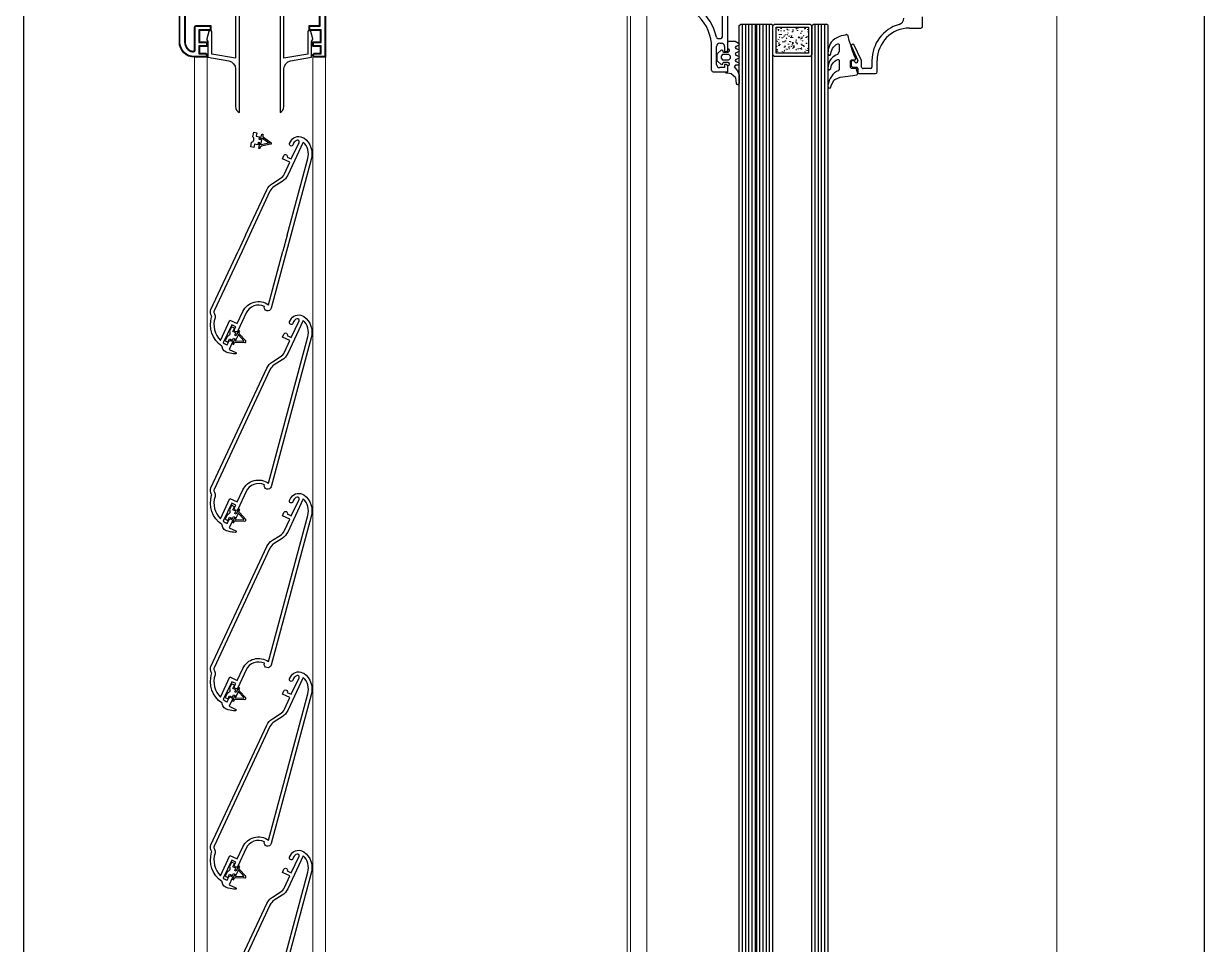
# Model space of a CAD drawing. Header units: millimetres. Extents: x 1251.1 to 1334.1, y 1577.6 to 1641.3.
# Drawn here: x 1311.9611 to 1312.2611, y 1599.1728 to 1599.4068 of the extents above; entities that cross this region are included whole.
import ezdxf

# ---------------------------------------------------------------- set-up
doc = ezdxf.new("R2010")
doc.units = ezdxf.units.MM
doc.linetypes.add('CONTINUA', pattern=[0])
for name, color, linetype in [('GUARNIZIONI', 252, 'Continuous'), ('MONTANTI sezioni - windows structure section', 2, 'Continuous'), ('MURATURA', 140, 'Continuous')]:
    doc.layers.add(name, color=color, linetype=linetype)
for name, color, linetype, lineweight in [('PROIEZIONI - projections', 145, 'Continuous', 13), ('PROIEZIONI finissime - fine lines', 251, 'Continuous', 9), ('SEZIONI medie - small section', 2, 'Continuous', 25), ('TRATTEGGIO - hatch', 252, 'Continuous', 20)]:
    doc.layers.add(name, color=color, linetype=linetype, lineweight=lineweight)
doc.layers.add('VETRATE sezioni - windows sections', color=7, linetype='Continuous', true_color=0x4d79ff)

# ---------------------------------------------------------------- blocks, each defined once
blk = doc.blocks.new('A$C022F2E87')
at = {"layer": 'TRATTEGGIO - hatch'}
h = blk.add_hatch(dxfattribs=at)
h.set_pattern_fill('AR-CONC', color=256, scale=0.02, style=0)
h.set_pattern_definition([(49.99999999999999, (-210.2099313412864, -112.3776738335127), (3.64369337992008, -0.3187817107780617), [0.381, -4.191000000000001]), (355, (-210.2099313412864, -112.3776738335127), (-0.7048565195133398, 3.8211328576436), [0.3048, -3.3528]), (100.451, (-209.9062913412864, -112.4042388335127), (2.938850033319185, 3.502333756405838), [0.3238, -3.5618]), (46.18420000000001, (-210.2099313412864, -111.3616738335127), (5.421580817842599, -0.8408465586545429), [0.5715, -6.2865]), (96.6356, (-209.7581333412864, -111.4317438335127), (4.748084689324743, 4.948511117800985), [0.4857, -5.3427]), (351.1840000000001, (-210.2099313412864, -111.3616738335127), (4.748092116278679, 4.948502357211954), [0.4572, -5.0292]), (21, (-209.7019313412864, -111.6156738335127), (3.032297596707666, -2.04531037033525), [0.381, -4.191000000000001]), (326.0000000000001, (-209.7019313412864, -111.6156738335127), (1.236040566952942, 3.683759322446385), [0.3048, -3.3528]), (71.4514, (-209.4492413412864, -111.7861158335127), (4.268329815402489, 1.638457154321149), [0.3238, -3.5618]), (37.50000000000001, (-210.2099313412864, -112.3776738335127), (0.06177206501183633, 1.691100777463062), [0, -3.31216, 0, -3.4036, 0, -3.3655]), (7.499999999999999, (-210.2099313412864, -112.3776738335127), (1.336393250206115, 2.00361149636239), [0, -1.94056, 0, -3.23596, 0, -1.2827]), (327.5, (-211.3427713412864, -112.3776738335127), (2.711811903337427, -0.1145748798534693), [0, -1.27, 0, -3.9624, 0, -5.2578]), (317.5, (-211.8507713412864, -112.3776738335127), (2.962583627720361, 0.5085298206666603), [0, -1.651, 0, -2.63144, 0, -3.7338])])
h.paths.add_polyline_path([(1, 9), (1.000000000000028, 1), (11, 1), (11, 9)])
at = {"layer": 'MONTANTI sezioni - windows structure section'}
for points in [[(0.5000000000000284, 0), (11.5, 0), (12, 0.5), (12, 9.5), (11.5, 10), (0.5, 10), (0, 9.5), (2.842170943040401e-14, 0.5)], [(1.000000000000028, 1), (11, 1), (11, 9), (1, 9)]]:
    blk.add_lwpolyline(points, close=True, dxfattribs=at)
blk = doc.blocks.new('224066D')
at = {"layer": 'MONTANTI sezioni - windows structure section', "linetype": 'Continuous'}
for p, q in [((-6.559999, 11.11), (-7.179999, 10.73)), ((-5.909999, 11.42), (-6.559999, 11.11)), ((-5.23, 11.66), (-5.909999, 11.42)), ((-4.52, 11.81), (-5.23, 11.66)), ((-3.98, 11.88), (-4.52, 11.81)), ((-3.57, 12.1), (-3.98, 11.88)), ((-3.08, 11.71), (-3.57, 12.1)), ((-2.71, 10.24), (-3.08, 11.71)), ((-9.19, 7.52), (-9.27, 6.92)), ((-9.04, 8.12), (-9.19, 7.52)), ((-8.84, 8.69), (-9.04, 8.12)), ((-8.57, 9.24), (-8.84, 8.69)), ((-8.25, 9.76), (-8.57, 9.24)), ((-8.3, 6.77), (-8.14, 7.29)), ((-7.739999000000001, 10.27), (-8.25, 9.76)), ((-8.14, 7.29), (-7.89, 7.79)), ((-7.89, 7.79), (-7.57, 8.25)), ((-7.179999, 10.73), (-7.739999000000001, 10.27)), ((-7.57, 8.25), (-7.19, 8.65)), ((-7.19, 8.65), (-6.75, 8.98)), ((-6.75, 8.98), (-6.25, 9.23)), ((-6.25, 9.23), (-5.95, 9.24)), ((-5.95, 9.24), (-5.79, 8.98)), ((-5.79, 8.98), (-5.79, 6.86)), ((-2.28, 8.79), (-2.71, 10.24)), ((-1.81, 7.36), (-2.28, 8.79)), ((-1.27, 5.95), (-1.81, 7.36)), ((-9.27, 6.92), (-9.3, 6.31)), ((-9.3, 6.31), (-9.04, 5.69)), ((-9.04, 5.69), (-8.61, 5.71)), ((-8.66, 4.07), (-8.94, 3.53)), ((-8.31, 4.58), (-8.66, 4.07)), ((-8.61, 5.71), (-8.39, 6.22)), ((-8.39, 6.22), (-8.3, 6.77)), ((-7.89, 5.03), (-8.31, 4.58)), ((-7.42, 5.42), (-7.89, 5.03)), ((-7.57, 3.5), (-7.19, 3.87)), ((-6.89, 5.74), (-7.42, 5.42)), ((-7.19, 3.87), (-6.76, 4.18)), ((-6.39, 5.94), (-6.89, 5.74)), ((-6.76, 4.18), (-6.26, 4.38)), ((-5.79, 6.86), (-6.39, 5.94)), ((-6.26, 4.38), (-5.95, 4.39)), ((-5.95, 4.39), (-5.79, 4.12)), ((-5.79, 4.12), (-5.79, 1.32)), ((-2.29, 3.96), (-1.99, 4.26)), ((-2.29, 1.97), (-2.29, 3.96)), ((-1.99, 4.26), (-0.94, 4.26)), ((-0.79, 4.8), (-1.27, 5.95)), ((-0.94, 4.26), (-0.69, 4.53)), ((-0.69, 4.53), (-0.79, 4.8)), ((-9.26, 2.34), (-9.3, 1.73)), ((-9.3, 1.73), (-9.08, 1.25)), ((-9.14, 2.94), (-9.26, 2.34)), ((-8.94, 3.53), (-9.14, 2.94)), ((-9.08, 1.25), (-8.95, 1.21)), ((-8.95, 1.21), (-8.43, 1.59)), ((-8.43, 1.59), (-8.33, 2.11)), ((-8.33, 2.11), (-8.15, 2.61)), ((-8.15, 2.61), (-7.89, 3.08)), ((-7.89, 3.08), (-7.57, 3.5)), ((-7.24, 0.25), (-7.77, -0.25)), ((-6.66, 0.68), (-7.24, 0.25)), ((-6.16, 0.88), (-6.66, 0.68)), ((-5.79, 1.32), (-6.16, 0.88)), ((-2.01, 1.67), (-2.29, 1.97)), ((-0.71, 1.67), (-2.01, 1.67)), ((-0.49, 1.45), (-0.71, 1.67)), ((-0.09, -0.04), (-0.49, 1.45)), ((-9.16, -2.77), (-9.3, -3.48)), ((-9.3, -3.48), (-9.3, -4.01)), ((-8.93, -2.08), (-9.16, -2.77)), ((-8.61, -1.42), (-8.93, -2.08)), ((-8.23, -0.81), (-8.61, -1.42)), ((-8.33, -3.69), (-7.49, -2.02)), ((-7.77, -0.25), (-8.23, -0.81)), ((-7.49, -2.02), (-7.21, -1.76)), ((-7.21, -1.76), (-5.5, -1.03)), ((-5.5, -1.03), (-1.62, -0.55)), ((-1.62, -0.55), (-0.39, -0.34)), ((-0.39, -0.34), (-0.09, -0.04)), ((-9.3, -4.01), (-9.16, -4.35)), ((-9.16, -4.35), (-8.8, -4.47)), ((-8.8, -4.47), (-8.47, -4.29)), ((-8.47, -4.29), (-8.33, -3.69))]:
    blk.add_line(p, q, dxfattribs=at)
blk = doc.blocks.new('224063')
at = {"layer": 'MONTANTI sezioni - windows structure section', "linetype": 'Continuous'}
for p, q in [((-4.740037492056161, 5.950427482897801), (-4.31003749205616, 6.380427482897801)), ((-4.740037492056161, 3.320427482897804), (-4.740037492056161, 5.950427482897801)), ((-4.31003749205616, 6.380427482897801), (-4.090037492056161, 6.320427482897806)), ((-4.090037492056161, 6.320427482897806), (-3.89003749205616, 5.950427482897801)), ((-3.89003749205616, 5.950427482897801), (-3.79003749205616, 5.050427482897803)), ((-3.79003749205616, 5.050427482897803), (-3.660037492056161, 4.220427482897803)), ((-3.660037492056161, 4.220427482897803), (-2.29003749205616, 3.000427482897805)), ((-4.260037492056161, 2.070427482897806), (-4.740037492056161, 3.320427482897804)), ((-4.740037492056161, -0.09957251710219417), (-4.46003749205616, 0.3104274828978042)), ((-4.46003749205616, 0.3104274828978042), (-3.64003749205616, 0.3104274828978042)), ((-3.14003749205616, 0.8304274828978038), (-4.260037492056161, 2.070427482897806)), ((-3.64003749205616, 0.3104274828978042), (-3.14003749205616, 0.8304274828978038)), ((-2.29003749205616, 3.000427482897805), (-1.79003749205616, 2.900427482897804)), ((-1.79003749205616, 2.900427482897804), (-0.7400374920561612, 2.810427482897804)), ((-1.240037492056161, 0.5104274828978035), (-1.72003749205616, 0.1704274828978036)), ((-1.72003749205616, 0.1704274828978036), (-1.72003749205616, -0.1395725171021951)), ((-0.3400374920561609, 2.410427482897806), (-1.240037492056161, 2.410427482897806)), ((-1.240037492056161, 2.410427482897806), (-1.240037492056161, 0.5104274828978035)), ((-0.7400374920561612, 2.810427482897804), (-0.3400374920561609, 2.410427482897806)), ((0.3599625079438402, -0.08957251710219438), (0.5899625079438406, 0.2104274828978063)), ((0.5899625079438406, 0.2104274828978063), (0.8699625079438382, 0.1304274828978063)), ((0.8699625079438382, 0.1304274828978063), (1.909962507943839, -0.9095725171021947)), ((-4.54003749205616, -0.4295725171021942), (-4.740037492056161, -0.09957251710219417)), ((-4.740037492056161, -2.089572517102194), (-4.54003749205616, -1.739572517102195)), ((-4.54003749205616, -2.429572517102194), (-4.740037492056161, -2.089572517102194)), ((-3.740037492056161, -0.7395725171021947), (-4.54003749205616, -0.4295725171021942)), ((-4.54003749205616, -1.739572517102195), (-3.740037492056161, -1.429572517102194)), ((-3.740037492056161, -2.739572517102195), (-4.54003749205616, -2.429572517102194)), ((-4.54003749205616, -3.739572517102195), (-3.740037492056161, -3.429572517102194)), ((-3.54003749205616, -1.089572517102194), (-3.740037492056161, -0.7395725171021947)), ((-3.740037492056161, -1.429572517102194), (-3.54003749205616, -1.089572517102194)), ((-3.54003749205616, -3.089572517102194), (-3.740037492056161, -2.739572517102195)), ((-3.740037492056161, -3.429572517102194), (-3.54003749205616, -3.089572517102194)), ((-1.54003749205616, -1.289572517102194), (-2.04003749205616, -1.789572517102194)), ((-2.04003749205616, -1.789572517102194), (-2.04003749205616, -2.389572517102195)), ((-2.04003749205616, -2.389572517102195), (-1.54003749205616, -2.889572517102195)), ((-1.72003749205616, -0.1395725171021951), (-1.240037492056161, -0.4895725171021947)), ((0.3599625079438402, -1.289572517102194), (-1.54003749205616, -1.289572517102194)), ((-1.54003749205616, -2.889572517102195), (0.3599625079438402, -2.889572517102195)), ((-1.240037492056161, -0.4895725171021947), (0.0599625079438395, -0.4895725171021947)), ((0.0599625079438395, -0.4895725171021947), (0.3599625079438402, -0.189572517102194)), ((0.3599625079438402, -0.189572517102194), (0.3599625079438402, -0.08957251710219438)), ((0.8599625079438402, -1.789572517102194), (0.3599625079438402, -1.289572517102194)), ((0.3599625079438402, -2.889572517102195), (0.8599625079438402, -2.389572517102195)), ((0.8599625079438402, -2.389572517102195), (0.8599625079438402, -1.789572517102194)), ((1.909962507943839, -3.259572517102194), (0.8699625079438382, -4.299572517102195)), ((1.909962507943839, -0.9095725171021947), (2.05996250794384, -1.269572517102194)), ((2.05996250794384, -2.909572517102195), (1.909962507943839, -3.259572517102194)), ((2.05996250794384, -1.269572517102194), (2.05996250794384, -2.909572517102195)), ((-4.740037492056161, -4.089572517102194), (-4.54003749205616, -3.739572517102195)), ((-4.54003749205616, -4.429572517102194), (-4.740037492056161, -4.089572517102194)), ((-4.740037492056161, -6.089572517102194), (-4.54003749205616, -5.739572517102195)), ((-4.54003749205616, -6.429572517102194), (-4.740037492056161, -6.089572517102194)), ((-3.740037492056161, -4.739572517102195), (-4.54003749205616, -4.429572517102194)), ((-4.54003749205616, -5.739572517102195), (-3.740037492056161, -5.429572517102194)), ((-3.54003749205616, -7.089572517102194), (-4.54003749205616, -6.429572517102194)), ((-3.54003749205616, -5.089572517102194), (-3.740037492056161, -4.739572517102195)), ((-3.740037492056161, -5.429572517102194), (-3.54003749205616, -5.089572517102194)), ((-1.54003749205616, -7.089572517102194), (-3.54003749205616, -7.089572517102194)), ((-1.240037492056161, -3.689572517102194), (-1.72003749205616, -4.029572517102196)), ((-1.72003749205616, -4.029572517102196), (-1.72003749205616, -4.339572517102194)), ((-1.72003749205616, -4.339572517102194), (-1.240037492056161, -4.689572517102194)), ((-1.240037492056161, -6.789572517102194), (-1.54003749205616, -7.089572517102194)), ((0.0599625079438395, -3.689572517102194), (-1.240037492056161, -3.689572517102194)), ((-1.240037492056161, -4.689572517102194), (-1.240037492056161, -6.789572517102194)), ((0.2699625079438404, -3.779572517102196), (0.0599625079438395, -3.689572517102194)), ((0.4299625079438405, -4.279572517102196), (0.2699625079438404, -3.779572517102196)), ((0.6899625079438385, -4.389572517102195), (0.4299625079438405, -4.279572517102196)), ((0.8699625079438382, -4.299572517102195), (0.6899625079438385, -4.389572517102195))]:
    blk.add_line(p, q, dxfattribs=at)

msp = doc.modelspace()

# ---------------------------------------------------------------- linework, layer by layer
at = {"layer": 'GUARNIZIONI', "linetype": 'Continuous'}
for points in [[(1312.01936849753, 1599.378032805774), (1312.019619466338, 1599.379230520417), (1312.020426565493, 1599.379061401074), (1312.020240534216, 1599.378173592004), (1312.021047633371, 1599.378004472661), (1312.020920793864, 1599.377399148295), (1312.021324343441, 1599.377314588623), (1312.021620302291, 1599.378727012144), (1312.021943141953, 1599.378659364407), (1312.021874712949, 1599.378332796253, 0.3009658391327276), (1312.022042745556, 1599.377909807333), (1312.023963811247, 1599.376572914698, -0.6618855611956832), (1312.023870406142, 1599.376127151485), (1312.021574241699, 1599.375673936134, 0.3009658391327233), (1312.021250533915, 1599.375353986364), (1312.021182104911, 1599.37502741821), (1312.020859265249, 1599.375095065948), (1312.021155224098, 1599.376507489468), (1312.020751674521, 1599.37659204914), (1312.020624835014, 1599.375986724774), (1312.019817735859, 1599.376155844116), (1312.019631704582, 1599.375268035046), (1312.018824605427, 1599.375437154389), (1312.019075574236, 1599.376634869031, 0.577350269189633)], [(1312.021847516466, 1599.377643806932), (1312.023456481932, 1599.376524108583, -0.6618855611956839), (1312.023425346898, 1599.376375520845), (1312.021502221981, 1599.375995935778, -0.5373193820339509), (1312.021405543707, 1599.376093749601), (1312.021719703156, 1599.377593033017, -0.5373193822448653)], [(1312.012818003439, 1599.327309908069), (1312.012300834418, 1599.326200835524), (1312.013048200679, 1599.325852332913), (1312.013431553551, 1599.3266744358), (1312.014178919812, 1599.326325933189), (1312.01444029677, 1599.326886457885), (1312.014813979901, 1599.326712206579), (1312.014204100332, 1599.325404315622), (1312.014503046836, 1599.325264914578), (1312.014644057831, 1599.325567313631, -0.3009658391327276), (1312.015032130502, 1599.32580512487), (1312.017371169517, 1599.325723443828, 0.6618855611956832), (1312.017563648523, 1599.32613621639), (1312.015997571918, 1599.327875520668, -0.3009658391327233), (1312.015930297591, 1599.328325663699), (1312.016071308585, 1599.328628062753), (1312.015772362081, 1599.328767463797), (1312.015162482512, 1599.32745957284), (1312.014788799381, 1599.327633824146), (1312.01505017634, 1599.328194348841), (1312.014302810079, 1599.328542851452), (1312.014686162951, 1599.329364954339), (1312.01393879669, 1599.32971345695), (1312.013421627668, 1599.328604384405, -0.577350269189633)], [(1312.015035343743, 1599.326135064692), (1312.016994377742, 1599.326066653718, 0.6618855611956839), (1312.017058537411, 1599.326204244572), (1312.015746888782, 1599.327660977953, 0.5373193820339509), (1312.015610870396, 1599.327640649868), (1312.014963485026, 1599.326252327462, 0.5373193822448653)], [(1312.012818003439, 1599.281955399435), (1312.012300834418, 1599.280846326889), (1312.013048200679, 1599.280497824278), (1312.013431553551, 1599.281319927165), (1312.014178919812, 1599.280971424554), (1312.01444029677, 1599.28153194925), (1312.014813979901, 1599.281357697945), (1312.014204100332, 1599.280049806988), (1312.014503046836, 1599.279910405944), (1312.014644057831, 1599.280212804997, -0.3009658391327276), (1312.015032130502, 1599.280450616236), (1312.017371169517, 1599.280368935193, 0.6618855611956832), (1312.017563648523, 1599.280781707756), (1312.015997571918, 1599.282521012033, -0.3009658391327233), (1312.015930297591, 1599.282971155065), (1312.016071308585, 1599.283273554118), (1312.015772362081, 1599.283412955162), (1312.015162482512, 1599.282105064206), (1312.014788799381, 1599.282279315511), (1312.01505017634, 1599.282839840207), (1312.014302810079, 1599.283188342818), (1312.014686162951, 1599.284010445705), (1312.01393879669, 1599.284358948315), (1312.013421627668, 1599.28324987577, -0.577350269189633)], [(1312.015035343743, 1599.280780556058), (1312.016994377742, 1599.280712145083, 0.6618855611956839), (1312.017058537411, 1599.280849735938), (1312.015746888782, 1599.282306469318, 0.5373193820339509), (1312.015610870396, 1599.282286141234), (1312.014963485026, 1599.280897818827, 0.5373193822448653)], [(1312.012818003439, 1599.2366008908), (1312.012300834418, 1599.235491818255), (1312.013048200679, 1599.235143315643), (1312.013431553551, 1599.235965418531), (1312.014178919812, 1599.23561691592), (1312.01444029677, 1599.236177440615), (1312.014813979901, 1599.23600318931), (1312.014204100332, 1599.234695298353), (1312.014503046836, 1599.234555897309), (1312.014644057831, 1599.234858296362, -0.3009658391327276), (1312.015032130502, 1599.235096107601), (1312.017371169517, 1599.235014426559, 0.6618855611956832), (1312.017563648523, 1599.235427199121), (1312.015997571918, 1599.237166503399, -0.3009658391327233), (1312.015930297591, 1599.23761664643), (1312.016071308585, 1599.237919045483), (1312.015772362081, 1599.238058446527), (1312.015162482512, 1599.236750555571), (1312.014788799381, 1599.236924806876), (1312.01505017634, 1599.237485331572), (1312.014302810079, 1599.237833834183), (1312.014686162951, 1599.23865593707), (1312.01393879669, 1599.239004439681), (1312.013421627668, 1599.237895367136, -0.577350269189633)], [(1312.015035343743, 1599.235426047423), (1312.016994377742, 1599.235357636449, 0.6618855611956839), (1312.017058537411, 1599.235495227303), (1312.015746888782, 1599.236951960683, 0.5373193820339509), (1312.015610870396, 1599.236931632599), (1312.014963485026, 1599.235543310193, 0.5373193822448653)], [(1312.012818003439, 1599.191246382165), (1312.012300834418, 1599.19013730962), (1312.013048200679, 1599.189788807009), (1312.013431553551, 1599.190610909896), (1312.014178919812, 1599.190262407285), (1312.01444029677, 1599.190822931981), (1312.014813979901, 1599.190648680675), (1312.014204100332, 1599.189340789719), (1312.014503046836, 1599.189201388674), (1312.014644057831, 1599.189503787728, -0.3009658391327276), (1312.015032130502, 1599.189741598967), (1312.017371169517, 1599.189659917924, 0.6618855611956832), (1312.017563648523, 1599.190072690487), (1312.015997571918, 1599.191811994764, -0.3009658391327233), (1312.015930297591, 1599.192262137796), (1312.016071308585, 1599.192564536849), (1312.015772362081, 1599.192703937893), (1312.015162482512, 1599.191396046936), (1312.014788799381, 1599.191570298242), (1312.01505017634, 1599.192130822937), (1312.014302810079, 1599.192479325548), (1312.014686162951, 1599.193301428435), (1312.01393879669, 1599.193649931046), (1312.013421627668, 1599.192540858501, -0.577350269189633)], [(1312.015035343743, 1599.190071538788), (1312.016994377742, 1599.190003127814, 0.6618855611956839), (1312.017058537411, 1599.190140718669), (1312.015746888782, 1599.191597452049, 0.5373193820339509), (1312.015610870396, 1599.191577123965), (1312.014963485026, 1599.190188801558, 0.5373193822448653)]]:
    msp.add_lwpolyline(points, format="xyb", close=True, dxfattribs=at)
at = {"layer": 'MONTANTI sezioni - windows structure section'}
for p, q in [((1312.138660889318, 1599.403440901277), (1312.138660750905, 1599.414078564922)), ((1312.140062526942, 1599.400142391558), (1312.140062526942, 1599.412676738559)), ((1312.189540204184, 1599.406074321093), (1312.189540204184, 1599.408548215966)), ((1312.186241694465, 1599.405662001086), (1312.18912789047, 1599.405662007378)), ((1312.137543623335, 1599.403028587562), (1312.138248569312, 1599.403028587562)), ((1312.135939389793, 1599.394947248819), (1312.135939389793, 1599.400719691154)), ((1312.137176356105, 1599.396431568124), (1312.137176356105, 1599.400967018988)), ((1312.138000983535, 1599.401791646417), (1312.138413272082, 1599.401791646417)), ((1312.139237899512, 1599.400967018988), (1312.139237899512, 1599.399730077843)), ((1312.139237899512, 1599.399730077843), (1312.139650213227, 1599.399730077843)), ((1312.171437055141, 1599.400952328555), (1312.173088952396, 1599.397409724788)), ((1312.173921356004, 1599.397575817963), (1312.172184424085, 1599.401300822226)), ((1312.139237899512, 1599.396431568124), (1312.139237899512, 1599.395606940695)), ((1312.139650213227, 1599.396431568124), (1312.139237899512, 1599.396431568124)), ((1312.139941782239, 1599.396139999112), (1312.139650213227, 1599.396431568124)), ((1312.171398425898, 1599.397003438242), (1312.171398425898, 1599.396178810812)), ((1312.172441138693, 1599.396956126859), (1312.172102283458, 1599.397294982087)), ((1312.174037218575, 1599.395766497097), (1312.174037243742, 1599.397053039705)), ((1312.17667601125, 1599.397415726789), (1312.176676036418, 1599.395766497097)), ((1312.177995420168, 1599.394529555953), (1312.177995420168, 1599.397415726789)), ((1312.136351703508, 1599.394534935105), (1312.139650213227, 1599.394534935105)), ((1312.139237899512, 1599.395606940695), (1312.138000958367, 1599.395606940695)), ((1312.140062526942, 1599.394947248819), (1312.140062526942, 1599.395848430099)), ((1312.171810739613, 1599.395766497097), (1312.172635367043, 1599.395766497097)), ((1312.173047680757, 1599.395354183382), (1312.17304765559, 1599.394529568537)), ((1312.173459767313, 1599.394117242238), (1312.177583106454, 1599.394117242238)), ((1312.176263722703, 1599.395354183382), (1312.174449532289, 1599.395354183382))]:
    msp.add_line(p, q, dxfattribs=at)
for centre, radius, start, end in [((1312.124806919492, 1599.400719691154), 0.01261679983139243, 12.05532837031925, 90), ((1312.124806919492, 1599.400719691154), 0.01113247030121754, 0, 90), ((1312.183108120301, 1599.408183987489), 0.001649254859439636, 286.2246704101373, 0), ((1312.186241694465, 1599.397415726789), 0.009565680073146704, 106.2250060997319, 180), ((1312.186241694465, 1599.397415726789), 0.008246275872236572, 90, 180), ((1312.18912789047, 1599.406074321093), 0.0004123137643375548, 270.0000076302366, 0), ((1312.137548694208, 1599.403440901277), 0.000412313714859909, 192.0556030297346, 270), ((1312.138248569312, 1599.403440901277), 0.0004123200067671978, 270, 0), ((1312.138000983535, 1599.400967018988), 0.0008246274297198181, 90, 180), ((1312.138413272082, 1599.400967018988), 0.0008246274297198181, 0, 90), ((1312.139650213227, 1599.400142391558), 0.000412313714859909, 270, 7.630236629714561e-06), ((1312.171810739613, 1599.40112657539), 0.0004123137643375548, 24.99934386992856, 204.9993591297971), ((1312.138000983535, 1599.396431568124), 0.0008246274297198181, 180, 270), ((1312.139650213227, 1599.395848430099), 0.000412334165620166, 7.630236629714561e-06, 45.00094603973869), ((1312.171810739613, 1599.397003438242), 0.0004123137643375548, 45.00000000045934, 180), ((1312.171810739613, 1599.396178810812), 0.0004123137643375548, 180, 270.0000076302366), ((1312.172725057357, 1599.397240045515), 0.0004015145589657843, 225.0000000004593, 24.99914551012717), ((1312.172800302598, 1599.397053064873), 0.001236941243535019, 0, 24.9994659396284), ((1312.136351703508, 1599.394947198484), 0.000412313714859909, 180, 270), ((1312.139650213227, 1599.394947198484), 0.000412313714859909, 270, 7.630236629714561e-06), ((1312.172635367043, 1599.395354183382), 0.0004123137643375548, 0, 90), ((1312.173459969305, 1599.394529555953), 0.0004123137643375548, 180, 270.0000076302366), ((1312.174449532289, 1599.395766497097), 0.000412313714859909, 180, 270.0000076302366), ((1312.176263722703, 1599.395766497097), 0.000412313714859909, 270.0000076302366, 0), ((1312.177583106454, 1599.394529555953), 0.0004123137643375548, 270.0000076302366, 0)]:
    msp.add_arc(centre, radius, start, end, dxfattribs=at)
at = {"layer": 'MURATURA', "linetype": 'ByBlock'}
for p, q in [((1312.261134673015, 1597.221841434006), (1312.261134673015, 1604.121841434006)), ((1312.261134673015, 1597.221841434006), (1312.261134673015, 1603.821841434006)), ((1311.961134673013, 1600.521841434006), (1311.961134673013, 1597.521841434006)), ((1312.261134673015, 1597.521841434006), (1312.261134673015, 1600.521841434006))]:
    msp.add_line(p, q, dxfattribs=at)
at = {"layer": 'PROIEZIONI - projections'}
msp.add_line((1312.223644003807, 1599.501225760035), (1312.223644003807, 1598.212013790275), dxfattribs=at)
at = {"layer": 'PROIEZIONI finissime - fine lines'}
for p, q in [((1312.11532370405, 1599.453078072003), (1312.11532370405, 1598.212013790275)), ((1312.11449907662, 1599.448954934855), (1312.11449907662, 1598.212013790275)), ((1312.119446841199, 1599.448954934855), (1312.119446841199, 1598.212569334612)), ((1312.037808725656, 1599.441945601702), (1312.037808725656, 1598.262728377203)), ((1312.004576240239, 1599.398240347927), (1312.004576240239, 1598.262728157881)), ((1312.007792287215, 1599.398776355756), (1312.007792287215, 1598.262398526231)), ((1312.034592678681, 1599.398776355756), (1312.034592678681, 1598.258316691567))]:
    msp.add_line(p, q, dxfattribs=at)
at = {"layer": 'SEZIONI medie - small section'}
for p, q in [((1312.017542069892, 1599.353050260464), (1312.015619419464, 1599.348927123315)), ((1312.018542933159, 1599.353050260464), (1312.016620282731, 1599.348927123315)), ((1312.028093804307, 1599.353050260464), (1312.026989013038, 1599.348927123315)), ((1312.029032893156, 1599.353050260464), (1312.027928101887, 1599.348927123315)), ((1312.015758978712, 1599.328179479501), (1312.015892623411, 1599.328179479501)), ((1312.015758978712, 1599.328179479501), (1312.015892623411, 1599.328179479501))]:
    msp.add_line(p, q, dxfattribs=at)
for points in [[(1312.002184820692, 1599.414732896521), (1312.002184820692, 1599.402116096847, 0.3539972922353375), (1312.004078027833, 1599.399777150108, 0.4771078284050197), (1312.004576240239, 1599.400180416787), (1312.004576240239, 1599.405909383024, -0.4142135623730951), (1312.004988553953, 1599.406321696738), (1312.008699377387, 1599.406321696738), (1312.008699377387, 1599.405084755594), (1312.005813181383, 1599.405084755594), (1312.005813181383, 1599.40219855959), (1312.007792287215, 1599.40219855959), (1312.007792287215, 1599.400961618445), (1312.005813181383, 1599.400961618445), (1312.005813181383, 1599.399312363586), (1312.007256279385, 1599.399312363586, -1), (1312.007256279385, 1599.398240347927), (1312.004576240239, 1599.398240347927, -0.4142135623730951), (1312.000700491319, 1599.402116096847), (1312.000700491319, 1599.456376581722, -0.414213562373093)], [(1312.002019895207, 1599.414897822007), (1312.002019895207, 1599.402116096847, 0.3539972922353389), (1312.004043668357, 1599.399615843437, 0.4771078284050434), (1312.004741165725, 1599.400180416787), (1312.004741165725, 1599.405909383024, -0.4142135623730618), (1312.004988553953, 1599.406156771252), (1312.008534451901, 1599.406156771252), (1312.008534451901, 1599.405249681079), (1312.005648255897, 1599.405249681079), (1312.005648255897, 1599.402033634104), (1312.007627361729, 1599.402033634104), (1312.007627361729, 1599.401126543931), (1312.005648255897, 1599.401126543931), (1312.005648255897, 1599.3991474381), (1312.007256279385, 1599.3991474381, -0.9999995504886436), (1312.007256279385, 1599.398405273413), (1312.004576240239, 1599.398405273413, -0.4142135623730928), (1312.000865416805, 1599.402116096847), (1312.000865416805, 1599.456376581722, -0.4142135623730924)], [(1312.037808725656, 1599.441945601702), (1312.037808725656, 1599.398240347927), (1312.03512868651, 1599.398240347927, -1), (1312.03512868651, 1599.399312363586), (1312.036571784512, 1599.399312363586), (1312.036571784512, 1599.400961618445), (1312.034592678681, 1599.400961618445), (1312.034592678681, 1599.40219855959), (1312.036571784512, 1599.40219855959), (1312.036571784512, 1599.405084755594), (1312.033685588508, 1599.405084755594), (1312.033685588508, 1599.406321696738), (1312.036324396283, 1599.406321696738), (1312.036324396283, 1599.414732896521)], [(1312.03764380017, 1599.441945601702), (1312.03764380017, 1599.398405273413), (1312.03512868651, 1599.398405273413, -0.9999995504886436), (1312.03512868651, 1599.3991474381), (1312.036736709998, 1599.3991474381), (1312.036736709998, 1599.401126543931), (1312.034757604166, 1599.401126543931), (1312.034757604166, 1599.402033634104), (1312.036736709998, 1599.402033634104), (1312.036736709998, 1599.405249681079), (1312.033850513994, 1599.405249681079), (1312.033850513994, 1599.406156771252), (1312.036489321769, 1599.406156771252), (1312.036489321769, 1599.414897822007)]]:
    msp.add_lwpolyline(points, format="xyb", dxfattribs=at)
at = {"layer": 'SEZIONI medie - small section', "linetype": 'CONTINUA'}
for points in [[(1312.014980595102, 1599.413908269092), (1312.014980595102, 1599.398001961536), (1312.008919583494, 1599.399070681413), (1312.008919583494, 1599.404754904622, 0.4142135623730951), (1312.008672195265, 1599.405002292851), (1312.008391185249, 1599.405002292851, 0.3394542588633729), (1312.00815222657, 1599.404818933407), (1312.007655460227, 1599.402964976175, 0.1989123673796624), (1312.007696650541, 1599.402652104676), (1312.007930030578, 1599.402247878594), (1312.007930030578, 1599.398240347927), (1312.013277014154, 1599.397297530457, -0.3639702342662028), (1312.014980595102, 1599.395267281742), (1312.014980595102, 1599.385733248668, 0.298216626698608), (1312.015970148018, 1599.384221681622), (1312.015970148018, 1599.412423939718, -0.414213562373095)], [(1312.026277990889, 1599.412423939718), (1312.026277990889, 1599.384221681622, 0.2982166266985835), (1312.027267543805, 1599.385733248668), (1312.027267543805, 1599.395267281742, -0.3639702342662082), (1312.028971124753, 1599.397297530457), (1312.034318108329, 1599.398240347927), (1312.034318108329, 1599.402247878594), (1312.034551488366, 1599.402652104676, 0.1989123673796624), (1312.034592678681, 1599.402964976175), (1312.034095912337, 1599.404818933407, 0.3394542588633627), (1312.033856953658, 1599.405002292851), (1312.033575943642, 1599.405002292851, 0.4142135623730951), (1312.033328555414, 1599.404754904622), (1312.033328555414, 1599.399070681413), (1312.027267543805, 1599.398001961536), (1312.027267543805, 1599.413908269092)], [(1312.017542069892, 1599.353050260464), (1312.022910750658, 1599.364563433521, -0.1444056863289201), (1312.024331101812, 1599.36617257586), (1312.026329860292, 1599.367427944223, 0.1444056863289167), (1312.027410562256, 1599.368652291655), (1312.028769722439, 1599.371567020072), (1312.026901306787, 1599.3724382766), (1312.027284659659, 1599.373260379487, -1), (1312.028106762546, 1599.372877026615), (1312.029153075311, 1599.372389122959), (1312.031102747794, 1599.376570209091, 0.6482315195102419), (1312.030609821831, 1599.377139154894, 0.2134217652835182), (1312.029744724817, 1599.376389648041), (1312.02953562325, 1599.375941228284, -1), (1312.028713520363, 1599.376324581157), (1312.02892262193, 1599.376773000913, -0.4142135623730951), (1312.031991054771, 1599.377889819133), (1312.03232054704, 1599.377736174365, -0.3233211864093498), (1312.034177026825, 1599.372248428676), (1312.029032893156, 1599.353050260464)], [(1312.028093804307, 1599.353050260464), (1312.033305459955, 1599.372500424136, 0.2922294211221058), (1312.032163964473, 1599.376699637401), (1312.028232665144, 1599.368268938783, -0.1444056863289138), (1312.02681231399, 1599.366659796444), (1312.02481355551, 1599.365404428081, 0.1444056863289175), (1312.023732853545, 1599.364180080649), (1312.018542933159, 1599.353050260464)], [(1312.027928101887, 1599.348927123315), (1312.024049810776, 1599.334453143845, -0.9958390490545712), (1312.022295519794, 1599.334915373501, 0.4154932538441602), (1312.017679176281, 1599.333246568347), (1312.015553310354, 1599.328687634155, -1.000000000000155), (1312.014731207467, 1599.329070987027), (1312.015044859817, 1599.329743616662), (1312.013998547051, 1599.330231520317), (1312.011875022988, 1599.325677608268, 0.05175002536927654), (1312.012885168858, 1599.325112144456), (1312.013302346762, 1599.326006785357, -0.9999999999999999), (1312.014124449649, 1599.325623432485), (1312.013357743905, 1599.323979226711), (1312.0150157265, 1599.32320609673, -0.8122646582120042), (1312.014930549723, 1599.322842128619, -0.06152453448091766), (1312.013130430537, 1599.323107441808, -0.3716562988314013), (1312.011617315834, 1599.324640842445, 0.2338052329903534), (1312.011507093696, 1599.324830512198, -0.3369724069887833), (1312.00890906659, 1599.332275738147, 0.2369591639943581), (1312.008875662135, 1599.332495228198, -0.2694241451046984), (1312.008726694393, 1599.3341456267), (1312.015619419464, 1599.348927123315)], [(1312.016620282731, 1599.348927123315), (1312.00954879728, 1599.333762273828, 0.2694241451047089), (1312.009615832764, 1599.333019594502, -0.2369591639942834), (1312.009771720222, 1599.3319953076, 0.2831546144416031), (1312.011155401305, 1599.326280732791), (1312.013559797036, 1599.331436976076), (1312.015428212689, 1599.330565719549), (1312.016857073394, 1599.333629921219, -0.4684286241493886), (1312.023349812135, 1599.33534544065), (1312.026989013038, 1599.348927123315)], [(1312.008726694393, 1599.152727592162), (1312.022910750658, 1599.183145398983, -0.1444056863289201), (1312.024331101812, 1599.184754541322), (1312.026329860292, 1599.186009909684, 0.1444056863289167), (1312.027410562256, 1599.187234257116), (1312.028769722439, 1599.190148985534), (1312.026901306787, 1599.191020242061), (1312.027284659659, 1599.191842344948, -1), (1312.028106762546, 1599.191458992076), (1312.029153075311, 1599.190971088421), (1312.031102747794, 1599.195152174553, 0.6482315195102419), (1312.030609821831, 1599.195721120356, 0.2134217652835182), (1312.029744724817, 1599.194971613503), (1312.02953562325, 1599.194523193746, -1), (1312.028713520363, 1599.194906546618), (1312.02892262193, 1599.195354966375, -0.4142135623731011), (1312.031991054771, 1599.196471784595), (1312.03232054704, 1599.196318139826, -0.3233211864093498), (1312.034177026825, 1599.190830394137), (1312.024049810776, 1599.153035109307, -0.9958390490545712)]]:
    msp.add_lwpolyline(points, format="xyb", dxfattribs=at)
for points in [[(1312.02892262193, 1599.331418492279, -0.4142135623731011), (1312.031991054771, 1599.332535310499), (1312.03232054704, 1599.33238166573, -0.3233211864093498), (1312.034177026825, 1599.326893920041), (1312.024049810776, 1599.28909863521, -0.9958390490545712), (1312.022295519794, 1599.289560864866, 0.4154932538441602), (1312.017679176281, 1599.287892059712), (1312.015553310354, 1599.283333125521, -1.000000000000155), (1312.014731207467, 1599.283716478393), (1312.015044859817, 1599.284389108027), (1312.013998547051, 1599.284877011683), (1312.011875022988, 1599.280323099634, 0.05175002536927654), (1312.012885168858, 1599.279757635821), (1312.013302346762, 1599.280652276723, -0.9999999999999999), (1312.014124449649, 1599.280268923851), (1312.013357743905, 1599.278624718077), (1312.0150157265, 1599.277851588095, -0.8122646582120042), (1312.014930549723, 1599.277487619984, -0.06152453448091766), (1312.013130430537, 1599.277752933174, -0.3716562988314013), (1312.011617315834, 1599.27928633381, 0.2338052329903534), (1312.011507093696, 1599.279476003564, -0.3369724069887833), (1312.00890906659, 1599.286921229513, 0.2369591639943581), (1312.008875662135, 1599.287140719563, -0.2694241451046984), (1312.008726694393, 1599.288791118066), (1312.022910750658, 1599.319208924886, -0.1444056863289201), (1312.024331101812, 1599.320818067225), (1312.026329860292, 1599.322073435588, 0.1444056863289167), (1312.027410562256, 1599.32329778302), (1312.028769722439, 1599.326212511438), (1312.026901306787, 1599.327083767965), (1312.027284659659, 1599.327905870852, -1), (1312.028106762546, 1599.32752251798), (1312.029153075311, 1599.327034614325), (1312.031102747794, 1599.331215700457, 0.6482315195102419), (1312.030609821831, 1599.33178464626, 0.2134217652835182), (1312.029744724817, 1599.331035139406), (1312.02953562325, 1599.33058671965, -1), (1312.028713520363, 1599.330970072522)], [(1312.033305459955, 1599.327145915502, 0.2922294211221113), (1312.032163964473, 1599.331345128767), (1312.028232665144, 1599.322914430148, -0.1444056863289138), (1312.02681231399, 1599.321305287809), (1312.02481355551, 1599.320049919446, 0.1444056863289175), (1312.023732853545, 1599.318825572014), (1312.00954879728, 1599.288407765194, 0.2694241451047089), (1312.009615832764, 1599.287665085868, -0.2369591639942834), (1312.009771720222, 1599.286640798965, 0.2831546144416031), (1312.011155401305, 1599.280926224157), (1312.013559797036, 1599.286082467442), (1312.015428212689, 1599.285211210914), (1312.016857073394, 1599.288275412584, -0.4684286241493886), (1312.023349812135, 1599.289990932015)], [(1312.02892262193, 1599.286063983644, -0.4142135623731011), (1312.031991054771, 1599.287180801864), (1312.03232054704, 1599.287027157096, -0.3233211864093498), (1312.034177026825, 1599.281539411407), (1312.024049810776, 1599.243744126576, -0.9958390490545712), (1312.022295519794, 1599.244206356232, 0.4154932538441602), (1312.017679176281, 1599.242537551078), (1312.015553310354, 1599.237978616886, -1.000000000000155), (1312.014731207467, 1599.238361969758), (1312.015044859817, 1599.239034599393), (1312.013998547051, 1599.239522503048), (1312.011875022988, 1599.234968590999, 0.05175002536927654), (1312.012885168858, 1599.234403127186), (1312.013302346762, 1599.235297768088, -0.9999999999999999), (1312.014124449649, 1599.234914415216), (1312.013357743905, 1599.233270209442), (1312.0150157265, 1599.232497079461, -0.8122646582120042), (1312.014930549723, 1599.232133111349, -0.06152453448091766), (1312.013130430537, 1599.232398424539, -0.3716562988314013), (1312.011617315834, 1599.233931825175, 0.2338052329903534), (1312.011507093696, 1599.234121494929, -0.3369724069887833), (1312.00890906659, 1599.241566720878, 0.2369591639943581), (1312.008875662135, 1599.241786210929, -0.2694241451046984), (1312.008726694393, 1599.243436609431), (1312.022910750658, 1599.273854416252, -0.1444056863289201), (1312.024331101812, 1599.275463558591), (1312.026329860292, 1599.276718926954, 0.1444056863289167), (1312.027410562256, 1599.277943274385), (1312.028769722439, 1599.280858002803), (1312.026901306787, 1599.28172925933), (1312.027284659659, 1599.282551362217, -1), (1312.028106762546, 1599.282168009345), (1312.029153075311, 1599.28168010569), (1312.031102747794, 1599.285861191822, 0.6482315195102419), (1312.030609821831, 1599.286430137625, 0.2134217652835182), (1312.029744724817, 1599.285680630772), (1312.02953562325, 1599.285232211015, -1), (1312.028713520363, 1599.285615563887)], [(1312.033305459955, 1599.281791406867, 0.2922294211221113), (1312.032163964473, 1599.285990620132), (1312.028232665144, 1599.277559921514, -0.1444056863289138), (1312.02681231399, 1599.275950779174), (1312.02481355551, 1599.274695410812, 0.1444056863289175), (1312.023732853545, 1599.27347106338), (1312.00954879728, 1599.243053256559, 0.2694241451047089), (1312.009615832764, 1599.242310577233, -0.2369591639942834), (1312.009771720222, 1599.24128629033, 0.2831546144416031), (1312.011155401305, 1599.235571715522), (1312.013559797036, 1599.240727958807), (1312.015428212689, 1599.23985670228), (1312.016857073394, 1599.24292090395, -0.4684286241493886), (1312.023349812135, 1599.244636423381)], [(1312.02892262193, 1599.240709475009, -0.4142135623731011), (1312.031991054771, 1599.241826293229), (1312.03232054704, 1599.241672648461, -0.3233211864093498), (1312.034177026825, 1599.236184902772), (1312.024049810776, 1599.198389617941, -0.9958390490545712), (1312.022295519794, 1599.198851847597, 0.4154932538441602), (1312.017679176281, 1599.197183042443), (1312.015553310354, 1599.192624108251, -1.000000000000155), (1312.014731207467, 1599.193007461123), (1312.015044859817, 1599.193680090758), (1312.013998547051, 1599.194167994413), (1312.011875022988, 1599.189614082364, 0.05175002536927654), (1312.012885168858, 1599.189048618552), (1312.013302346762, 1599.189943259453, -0.9999999999999999), (1312.014124449649, 1599.189559906582), (1312.013357743905, 1599.187915700807), (1312.0150157265, 1599.187142570826, -0.8122646582120042), (1312.014930549723, 1599.186778602715, -0.06152453448091766), (1312.013130430537, 1599.187043915905, -0.3716562988314013), (1312.011617315834, 1599.188577316541, 0.2338052329903534), (1312.011507093696, 1599.188766986294, -0.3369724069887833), (1312.00890906659, 1599.196212212244, 0.2369591639943581), (1312.008875662135, 1599.196431702294, -0.2694241451046984), (1312.008726694393, 1599.198082100796), (1312.022910750658, 1599.228499907617, -0.1444056863289201), (1312.024331101812, 1599.230109049956), (1312.026329860292, 1599.231364418319, 0.1444056863289167), (1312.027410562256, 1599.232588765751), (1312.028769722439, 1599.235503494168), (1312.026901306787, 1599.236374750696), (1312.027284659659, 1599.237196853583, -1), (1312.028106762546, 1599.236813500711), (1312.029153075311, 1599.236325597056), (1312.031102747794, 1599.240506683187, 0.6482315195102419), (1312.030609821831, 1599.241075628991, 0.2134217652835182), (1312.029744724817, 1599.240326122137), (1312.02953562325, 1599.239877702381, -1), (1312.028713520363, 1599.240261055253)], [(1312.033305459955, 1599.236436898233, 0.2922294211221113), (1312.032163964473, 1599.240636111497), (1312.028232665144, 1599.232205412879, -0.1444056863289138), (1312.02681231399, 1599.23059627054), (1312.02481355551, 1599.229340902177, 0.1444056863289175), (1312.023732853545, 1599.228116554745), (1312.00954879728, 1599.197698747924, 0.2694241451047089), (1312.009615832764, 1599.196956068598, -0.2369591639942834), (1312.009771720222, 1599.195931781696, 0.2831546144416031), (1312.011155401305, 1599.190217206887), (1312.013559797036, 1599.195373450173), (1312.015428212689, 1599.194502193645), (1312.016857073394, 1599.197566395315, -0.4684286241493886), (1312.023349812135, 1599.199281914746)], [(1312.033305459955, 1599.191082389598, 0.2922294211221113), (1312.032163964473, 1599.195281602863), (1312.028232665144, 1599.186850904244, -0.1444056863289138), (1312.02681231399, 1599.185241761905), (1312.02481355551, 1599.183986393542, 0.1444056863289175), (1312.023732853545, 1599.182762046111), (1312.00954879728, 1599.15234423929, 0.2694241451047089), (1312.009615832764, 1599.151601559964, -0.2369591639942834), (1312.009771720222, 1599.150577273061, 0.2831546144416031), (1312.011155401305, 1599.144862698253), (1312.013559797036, 1599.150018941538), (1312.015428212689, 1599.149147685011), (1312.016857073394, 1599.152211886681, -0.4684286241493886), (1312.023349812135, 1599.153927406112)]]:
    msp.add_lwpolyline(points, format="xyb", close=True, dxfattribs=at)
at = {"layer": 'VETRATE sezioni - windows sections', "linetype": 'Continuous'}
for p, q in [((1312.142948748113, 1599.406285865909), (1312.143361061828, 1599.406698179624)), ((1312.142948748113, 1598.27698927975), (1312.142948748113, 1599.406285865909)), ((1312.143361061828, 1599.406698179624), (1312.151094295819, 1599.406698179624)), ((1312.143771604243, 1598.276576966035), (1312.143771604243, 1599.406694643622)), ((1312.144596231673, 1598.276576966035), (1312.144596231673, 1599.406694643622)), ((1312.145420859103, 1598.276576966035), (1312.145420859103, 1599.406694643622)), ((1312.146245486533, 1598.276576966035), (1312.146245486533, 1599.406694643622)), ((1312.147070113962, 1598.276576966035), (1312.147070113962, 1599.406694643622)), ((1312.147226793174, 1598.276576966035), (1312.147226793174, 1599.406694643622)), ((1312.147383472385, 1598.276576966035), (1312.147383472385, 1599.406694643622)), ((1312.148208099815, 1598.276576966035), (1312.148208099815, 1599.406694643622)), ((1312.149032727245, 1598.276576966035), (1312.149032727245, 1599.406694643622)), ((1312.149857354674, 1598.276576966035), (1312.149857354674, 1599.406694643622)), ((1312.150681982104, 1598.276576966035), (1312.150681982104, 1599.406694643622)), ((1312.151506609534, 1599.406285865909), (1312.151094295819, 1599.406698179624)), ((1312.151506609534, 1598.284410926617), (1312.151506609534, 1599.406285865909)), ((1312.161402138691, 1599.406285865909), (1312.161814452405, 1599.406698179624)), ((1312.161402138691, 1598.284410926617), (1312.161402138691, 1599.406285865909)), ((1312.161814452405, 1599.406698179624), (1312.165112962124, 1599.406698179624)), ((1312.16222676612, 1598.276576966035), (1312.16222676612, 1599.406698179624)), ((1312.16305139355, 1598.276576966035), (1312.16305139355, 1599.406698179624)), ((1312.16387602098, 1598.276576966035), (1312.16387602098, 1599.406698179624)), ((1312.16470064841, 1598.276576966035), (1312.16470064841, 1599.406698179624)), ((1312.165525275839, 1599.406285865909), (1312.165112962124, 1599.406698179624)), ((1312.165525275839, 1598.276989279749), (1312.165525275839, 1599.406285865909))]:
    msp.add_line(p, q, dxfattribs=at)

# ---------------------------------------------------------------- block references
at = {"layer": 'MONTANTI sezioni - windows structure section', "yscale": 0.0008246274297001316, "rotation": 180}
for name, p, xscale, zscale in [('A$C022F2E87', (1312.151506609534, 1599.406698179624), -0.0008246274297001316, 0.0008246274297196305), ('224063', (1312.139039958012, 1599.396522639724), 0.0008246274297001316, 0.0008246274297001316)]:
    msp.add_blockref(name, p, dxfattribs=dict(at, xscale=xscale, zscale=zscale))
at = {"layer": 'MONTANTI sezioni - windows structure section', "xscale": 0.0008246274297001316, "yscale": 0.0008246274297001316, "zscale": 0.0008246274297001316}
msp.add_blockref('224066D', (1312.173150664211, 1599.394047243881), dxfattribs=at)

doc.saveas('drawing.dxf')
